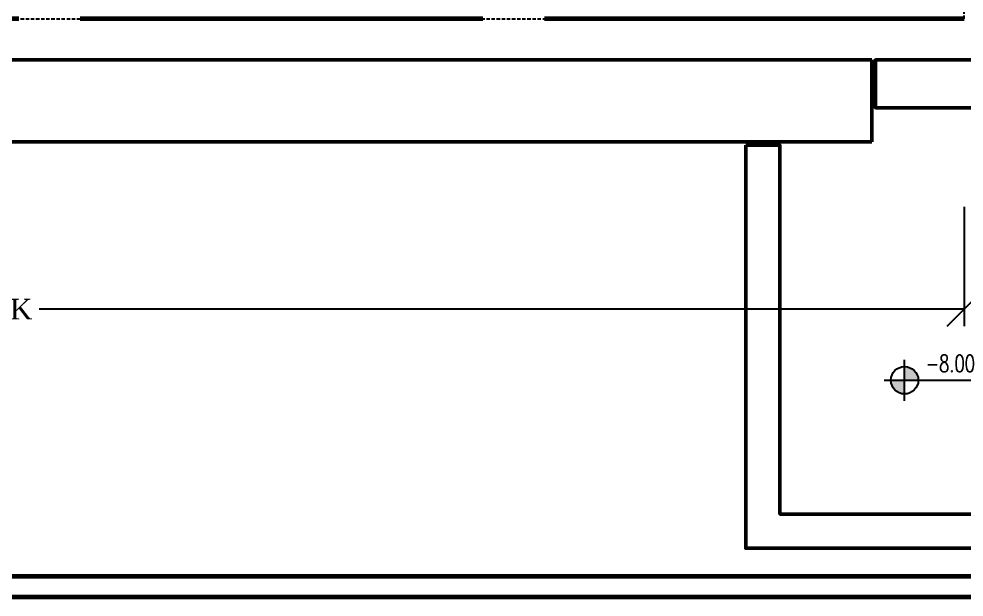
# Model space of a CAD drawing. Extents: x -228812 to 45006, y -308075 to -42938.
# Drawn here: x 32373 to 33758, y -49363 to -48516 of the extents above; entities that cross this region are included whole.
import ezdxf

# ---------------------------------------------------------------- set-up
doc = ezdxf.new("R2010")
doc.units = 0
doc.header["$LTSCALE"] = 20
doc.linetypes.add('( Hidden )', pattern=[0.375, 0.25, -0.125])
doc.linetypes.add('DOT', pattern=[0.25, 0, -0.25])
doc.layers.get('0').update_dxf_attribs({"linetype": 'CONTINUOUS', "lineweight": 15})
doc.layers.get('DEFPOINTS').update_dxf_attribs({"linetype": 'CONTINUOUS'})
doc.layers.add('DUVAR', color=7, linetype='CONTINUOUS', lineweight=60)
doc.layers.add('KOLON', color=7, linetype='CONTINUOUS', lineweight=50)
for name, color, linetype in [('KIRIS', 9, 'DOT'), ('KOT', 7, 'CONTINUOUS'), ('YAZI', 170, 'CONTINUOUS')]:
    doc.layers.add(name, color=color, linetype=linetype)
doc.styles.add('olcu', font='romans.shx', dxfattribs={"width": 0.5})
doc.styles.add('YAZI', font='times.ttf')
doc.dimstyles.new('BIRIM ADI', dxfattribs={"dimtxt": 30, "dimasz": 50, "dimexe": 25, "dimexo": 40, "dimgap": 15, "dimtad": 0, "dimtxsty": 'YAZI', "dimblk": 'OBLIQUE', "dimcen": 50, "dimadec": 0, "dimazin": 0, "dimtfac": 1, "dimtmove": 0, "dimatfit": 3, "dimfxl": 150, "dimfxlon": 1, "dimarcsym": 0})

# ---------------------------------------------------------------- blocks, each defined once
blk = doc.blocks.new('_OBLIQUE')
at = {"color": 0, "linetype": 'ByBlock'}
blk.add_line((-0.5, -0.5), (0.5, 0.5), dxfattribs=at)
blk = doc.blocks.new('*D9220')
at = {"layer": 'DEFPOINTS', "color": 0, "linetype": 'Continuous'}
for p in [(33757.9, -48516.5), (30622.9, -48686.5), (33757.9, -48941.6)]:
    blk.add_point(p, dxfattribs=at)
at = {"layer": 'YAZI', "color": 0, "lineweight": -2, "ltscale": 0.5}
for p, q in [((30622.9, -48791.6), (30622.9, -48966.6)), ((33757.9, -48791.6), (33757.9, -48966.6)), ((30622.9, -48941.6), (31978.1, -48941.6)), ((33757.9, -48941.6), (32402.7, -48941.6))]:
    blk.add_line(p, q, dxfattribs=at)
at = {"layer": 'YAZI', "color": 0, "linetype": 'Continuous', "lineweight": -2, "xscale": 50, "yscale": 50, "zscale": 50, "rotation": 180}
blk.add_blockref('_OBLIQUE', (30622.9, -48941.6), dxfattribs=at)
at = {"layer": 'YAZI', "color": 0, "linetype": 'Continuous', "lineweight": -2, "xscale": 50, "yscale": 50, "zscale": 50}
blk.add_blockref('_OBLIQUE', (33757.9, -48941.6), dxfattribs=at)
at = {"layer": 'YAZI', "color": 0, "linetype": 'Continuous', "insert": (32190.4, -48941.6), "char_height": 30, "attachment_point": 5, "style": 'YAZI'}
blk.add_mtext('MERKEZI MUTFAK ', dxfattribs=at)
blk = doc.blocks.new('KOT-PL(TEMIZ&KABA)')
at = {"layer": 'KOT', "linetype": 'Continuous', "lineweight": -3}
h = blk.add_hatch(color=7, dxfattribs=at)
h.paths.add_polyline_path([(0, 0), (0.2, 0, 0.414214), (0, 0.2)])
h.paths.add_polyline_path([(0, 0), (-0.2, 0, 0.414214), (0, -0.2)])
at = {"layer": 'KOT', "color": 7, "lineweight": -3}
for p, q in [((0, -0.3), (0, 0.3)), ((-0.3, 0), (1.4, 0))]:
    blk.add_line(p, q, dxfattribs=at)
at = {"layer": 'KOT', "color": 7, "linetype": 'Continuous', "lineweight": -3}
blk.add_circle((0, 0), 0.2, dxfattribs=at)
at = {"layer": 'KOT', "color": 7, "linetype": 'Continuous', "lineweight": -3, "style": 'olcu', "width": 0.7}
for tag, p in [('KOTTEMIZ', (0.31, 0.122)), ('KOTKABA', (0.31, -0.373))]:
    blk.add_attdef(tag, p, '', height=0.25, dxfattribs=at)

msp = doc.modelspace()

# ---------------------------------------------------------------- linework, layer by layer
at = {"layer": 'DEFPOINTS', "color": 7, "linetype": '( Hidden )'}
for p, q in [((33757.865, -48516.5), (33757.865, -47726.5)), ((30792.874, -48516.5), (33757.865, -48516.5))]:
    msp.add_line(p, q, dxfattribs=at)
at = {"layer": 'DUVAR', "color": 2, "ltscale": 0.5}
for p, q in [((32372.874, -48516.5), (31757.874, -48516.5)), ((33052.874, -48516.5), (32462.874, -48516.5)), ((33757.874, -48516.5), (33142.874, -48516.5))]:
    msp.add_line(p, q, dxfattribs=at)
at = {"layer": 'DUVAR', "color": 2, "linetype": 'ByBlock', "ltscale": 0.5}
for p, q in [((38785.891, -49333.099), (28781.977, -49333.099)), ((38815.891, -49363.099), (28751.977, -49363.099))]:
    msp.add_line(p, q, dxfattribs=at)
at = {"layer": 'KIRIS', "color": 251}
for p, q in [((32462.874, -48516.5), (33052.874, -48516.5)), ((33142.874, -48516.5), (33757.865, -48516.5))]:
    msp.add_line(p, q, dxfattribs=at)
at = {"layer": 'KOLON', "color": 4, "ltscale": 5}
for p, q in [((30732.874, -48576.5), (33622.865, -48576.5)), ((33622.865, -48576.5), (33622.865, -48696.5)), ((33622.865, -48696.5), (30632.875, -48696.5))]:
    msp.add_line(p, q, dxfattribs=at)
msp.add_lwpolyline([(38127.876, -48576.502), (38127.876, -48666.497), (37242.874, -48666.497), (37242.874, -48626.501), (34902.874, -48626.5), (34902.874, -48646.497), (33627.877, -48646.497), (33627.877, -48576.5), (33637.876, -48576.5), (33637.876, -48576.5), (34832.874, -48576.5), (34832.874, -48576.5), (37332.874, -48576.501), (37332.874, -48576.501), (38127.876, -48576.502)], dxfattribs=at)
at = {"layer": 'KOLON', "color": 4}
msp.add_lwpolyline([(33437.876, -48701.5), (33437.876, -49291.5), (34037.876, -49291.5), (34037.876, -48651.497), (33987.876, -48651.497), (33987.876, -49241.5), (33487.876, -49241.5), (33487.876, -48701.5), (33437.876, -48701.5)], dxfattribs=at)

# ---------------------------------------------------------------- block references
at = {"layer": 'KOT'}
ref = msp.add_blockref('KOT-PL(TEMIZ&KABA)', (33670.738, -49045.665), dxfattribs=dict(at, xscale=100, yscale=100, zscale=100))
ref.add_attrib('KOTTEMIZ', '-8.00', (33701.784, -49033.501), dxfattribs={"color": 7, "linetype": 'Continuous', "lineweight": -3, "height": 25, "style": 'olcu', "width": 0.7})

# ---------------------------------------------------------------- dimensions: what is measured, and where the dimension line sits
at = {"layer": 'YAZI', "ltscale": 0.5}
dim = msp.add_linear_dim(base=(33757.874, -48941.633), p1=(30622.874, -48686.5), p2=(33757.874, -48516.5), text='MERKEZI MUTFAK ', dimstyle='BIRIM ADI', dxfattribs=at)
dim.commit()
dim.dimension.update_dxf_attribs({"geometry": '*D9220', "text_midpoint": (32190.374, -48941.633)})

doc.saveas('drawing.dxf')
